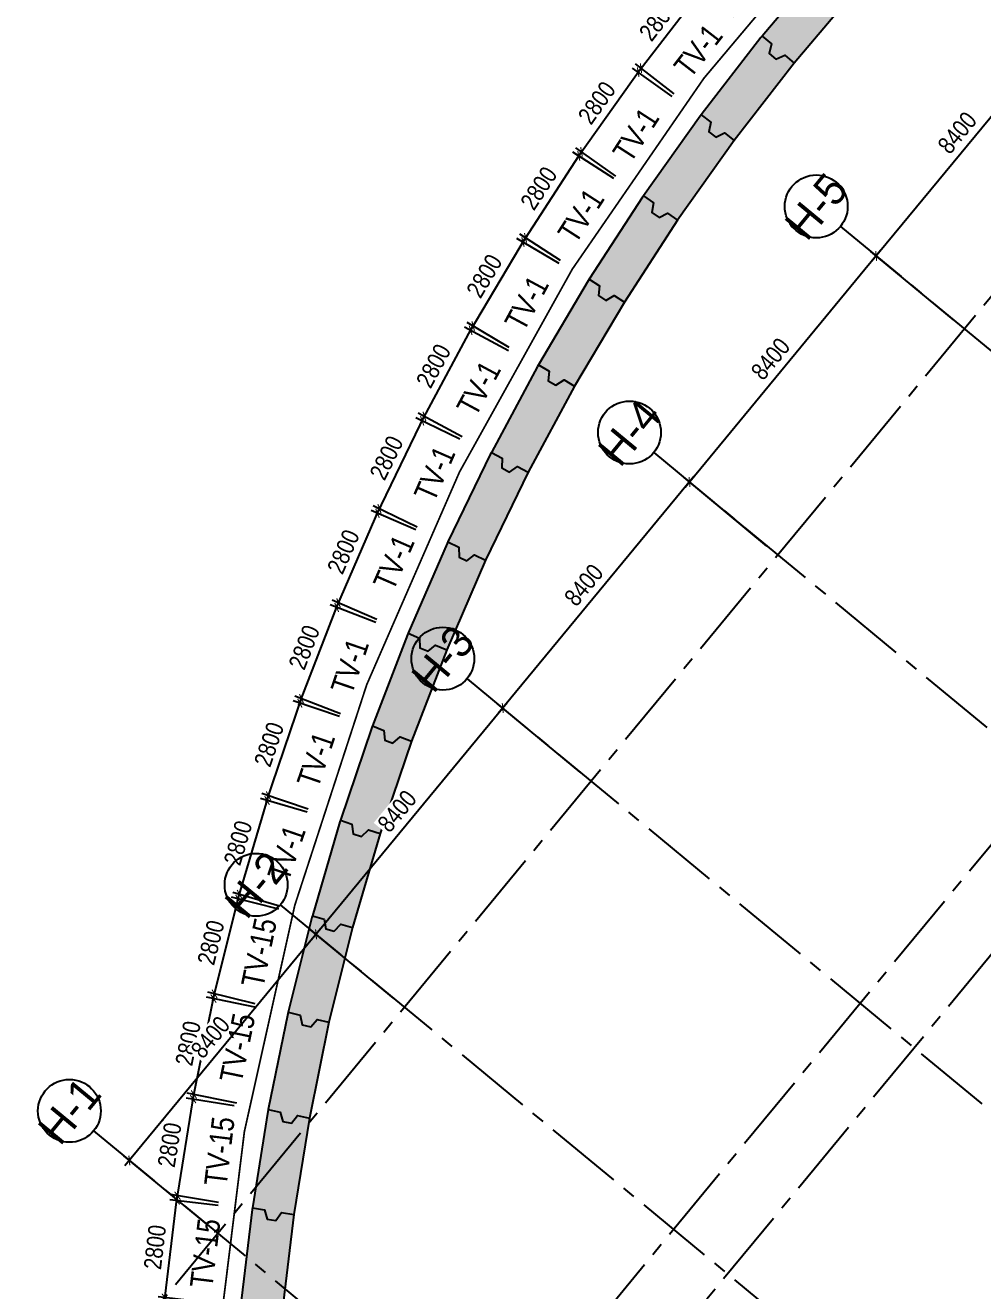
# Model space of a CAD drawing. Header units: millimetres. Extents: x -1534340 to 1713810, y -1348191 to 1114081.
# Drawn here: x 824878 to 852305, y -103272 to -67028 of the extents above; entities that cross this region are included whole.
import ezdxf
from ezdxf.enums import TextEntityAlignment as Align

# ---------------------------------------------------------------- set-up
doc = ezdxf.new("R2010")
doc.units = ezdxf.units.MM
doc.header["$LTSCALE"] = 100
doc.header["$PDMODE"] = 32
doc.header["$PDSIZE"] = 2.5
for name, pattern in [('CENTER2', [1.125, 0.75, -0.125, 0.125, -0.125]), ('DASHDOT', [1, 0.5, -0.25, 0, -0.25]), ('DASHED', [4.5, 3, -1.5])]:
    doc.linetypes.add(name, pattern=pattern)
for name, color, linetype in [('A-GRID-SYM', 50, 'Continuous'), ('ccu11-Dim', 8, 'Continuous'), ('ccu11-Khuat', 9, 'DASHED'), ('ccu12-Hatch', 250, 'Continuous'), ('ccu12-Manh', 8, 'Continuous'), ('ccu12-Truc', 13, 'CENTER2'), ('KC-Betong', 6, 'Continuous'), ('Xref_ST_MBDV Cot vach 30.7.2022$0$Xref_ST_MBDV Cot vach 30.7.2022|Xref_ST_MBDV Cot vach 30.7.2022|Xref_ST_MBDV Cot vach 30.7.2022|Xref_ST_MBDV Cot vach 30.7.2022|A-CORE-OTLN', 2, 'Continuous'), ('Xref_ST_MBDV Cot vach 30.7.2022$0$Xref_ST_MBDV Cot vach 30.7.2022|Xref_ST_MBDV Cot vach 30.7.2022|Xref_ST_MBDV Cot vach 30.7.2022|Xref_ST_MBDV Cot vach 30.7.2022|ccu12-Thay', 7, 'Continuous')]:
    doc.layers.add(name, color=color, linetype=linetype)
doc.layers.add('ccu12-Tencaukien', color=9, linetype='Continuous', lineweight=15)
doc.styles.add('Arial', font='arial.ttf', dxfattribs={"width": 0.7})
doc.styles.add('Arial Narrow', font='ARIALN.TTF')
doc.styles.add('HBA-Text', font='GOTHIC.TTF')
doc.dimstyles.new('ccu12-200', dxfattribs={"dimscale": 200, "dimtxt": 2.5, "dimasz": 1, "dimexe": 1, "dimexo": 2, "dimgap": 1, "dimtad": 1, "dimdec": 0, "dimrnd": 5, "dimdsep": 46, "dimtxsty": 'Arial Narrow', "dimblk": 'ARCHTICK', "dimcen": -1, "dimdle": 1, "dimclrd": 256, "dimclre": 256, "dimclrt": 3, "dimadec": 0, "dimazin": 2, "dimtfac": 0.1, "dimtdec": 0, "dimtmove": 0, "dimatfit": 1, "dimldrblk": 'ARCHTICK', "dimfxl": 1, "dimtvp": 0.833333, "dimtolj": 1, "dimtzin": 12, "dimarcsym": 0})

# ---------------------------------------------------------------- blocks, each defined once
blk = doc.blocks.new('_ARCHTICK')
at = {"color": 0, "linetype": 'ByBlock', "const_width": 0.15}
blk.add_lwpolyline([(-0.5, -0.5), (0.5, 0.5)], dxfattribs=at)
blk = doc.blocks.new('*D3277')
at = {"layer": 'ccu11-Dim', "lineweight": -2, "ltscale": 0.5, "transparency": 16777216}
for p, q in [((842394, -68413), (844354, -65883)), ((845183, -66779), (844073, -65919)), ((843468, -68993), (842358, -68132))]:
    blk.add_line(p, q, dxfattribs=at)
at = {"layer": 'Defpoints', "color": 0, "ltscale": 0.5, "transparency": 16777216}
for p in [(844231, -66042), (845499, -67024), (843785, -69238)]:
    blk.add_point(p, dxfattribs=at)
at = {"layer": 'ccu11-Dim', "lineweight": -2, "ltscale": 0.5, "transparency": 16777216, "xscale": 200, "yscale": 200, "zscale": 200}
for p, rotation in [((844231, -66042), 52.23231984300036), ((842516, -68255), 232.2323198430004)]:
    blk.add_blockref('_ARCHTICK', p, dxfattribs=dict(at, rotation=rotation))
at = {"layer": 'ccu11-Dim', "color": 3, "ltscale": 0.5, "transparency": 16777216, "insert": (843014, -66869), "char_height": 500, "attachment_point": 5, "rotation": 52.2323, "style": 'Arial Narrow', "bg_fill": 3, "box_fill_scale": 1.1, "bg_fill_color": 256, "bg_fill_true_color": 13158600, "bg_fill_transparency": 0}
blk.add_mtext('\\A1;2800', dxfattribs=at)
blk = doc.blocks.new('*D3278')
at = {"layer": 'ccu11-Dim', "lineweight": -2, "ltscale": 0.5, "transparency": 16777216}
for p, q in [((840697, -70815), (842550, -68206)), ((843413, -69064), (842272, -68253)), ((841791, -71346), (840650, -70536))]:
    blk.add_line(p, q, dxfattribs=at)
at = {"layer": 'Defpoints', "color": 0, "ltscale": 0.5, "transparency": 16777216}
for p in [(842435, -68369), (843739, -69295), (842117, -71578)]:
    blk.add_point(p, dxfattribs=at)
at = {"layer": 'ccu11-Dim', "lineweight": -2, "ltscale": 0.5, "transparency": 16777216, "xscale": 200, "yscale": 200, "zscale": 200}
for p, rotation in [((842435, -68369), 54.61172365002067), ((840813, -70652), 234.6117236500207)]:
    blk.add_blockref('_ARCHTICK', p, dxfattribs=dict(at, rotation=rotation))
at = {"layer": 'ccu11-Dim', "color": 3, "ltscale": 0.5, "transparency": 16777216, "insert": (841253, -69247), "char_height": 500, "attachment_point": 5, "rotation": 54.6117, "style": 'Arial Narrow', "bg_fill": 3, "box_fill_scale": 1.1, "bg_fill_color": 256, "bg_fill_true_color": 13158600, "bg_fill_transparency": 0}
blk.add_mtext('\\A1;2800', dxfattribs=at)
blk = doc.blocks.new('*D3279')
at = {"layer": 'ccu11-Dim', "lineweight": -2, "ltscale": 0.5, "transparency": 16777216}
for p, q in [((839100, -73283), (840843, -70600)), ((841739, -71420), (840566, -70659)), ((840214, -73768), (839041, -73007))]:
    blk.add_line(p, q, dxfattribs=at)
at = {"layer": 'Defpoints', "color": 0, "ltscale": 0.5, "transparency": 16777216}
for p in [(840734, -70768), (842074, -71638), (840549, -73986)]:
    blk.add_point(p, dxfattribs=at)
at = {"layer": 'ccu11-Dim', "lineweight": -2, "ltscale": 0.5, "transparency": 16777216, "xscale": 200, "yscale": 200, "zscale": 200}
for p, rotation in [((840734, -70768), 56.99134296602519), ((839209, -73116), 236.9913429660252)]:
    blk.add_blockref('_ARCHTICK', p, dxfattribs=dict(at, rotation=rotation))
at = {"layer": 'ccu11-Dim', "color": 3, "ltscale": 0.5, "transparency": 16777216, "insert": (839590, -71694), "char_height": 500, "attachment_point": 5, "rotation": 56.9913, "style": 'Arial Narrow', "bg_fill": 3, "box_fill_scale": 1.1, "bg_fill_color": 256, "bg_fill_true_color": 13158600, "bg_fill_transparency": 0}
blk.add_mtext('\\A1;2800', dxfattribs=at)
blk = doc.blocks.new('*D3280')
at = {"layer": 'ccu11-Dim', "lineweight": -2, "ltscale": 0.5, "transparency": 16777216}
for p, q in [((837607, -75816), (839237, -73063)), ((840169, -73847), (838963, -73133)), ((838743, -76257), (837537, -75542))]:
    blk.add_line(p, q, dxfattribs=at)
at = {"layer": 'Defpoints', "color": 0, "ltscale": 0.5, "transparency": 16777216}
for p in [(839135, -73235), (840514, -74051), (839087, -76460)]:
    blk.add_point(p, dxfattribs=at)
at = {"layer": 'ccu11-Dim', "lineweight": -2, "ltscale": 0.5, "transparency": 16777216, "xscale": 200, "yscale": 200, "zscale": 200}
for p, rotation in [((839135, -73235), 59.37088192315719), ((837709, -75644), 239.3708819231572)]:
    blk.add_blockref('_ARCHTICK', p, dxfattribs=dict(at, rotation=rotation))
at = {"layer": 'ccu11-Dim', "color": 3, "ltscale": 0.5, "transparency": 16777216, "insert": (838030, -74208), "char_height": 500, "attachment_point": 5, "rotation": 59.3709, "style": 'Arial Narrow', "bg_fill": 3, "box_fill_scale": 1.1, "bg_fill_color": 256, "bg_fill_true_color": 13158600, "bg_fill_transparency": 0}
blk.add_mtext('\\A1;2800', dxfattribs=at)
blk = doc.blocks.new('*D3281')
at = {"layer": 'ccu11-Dim', "lineweight": -2, "ltscale": 0.5, "transparency": 16777216}
for p, q in [((836217, -78407), (837732, -75589)), ((838720, -76347), (837461, -75670)), ((837395, -78813), (836136, -78137))]:
    blk.add_line(p, q, dxfattribs=at)
at = {"layer": 'Defpoints', "color": 0, "ltscale": 0.5, "transparency": 16777216}
for p in [(837637, -75765), (839073, -76536), (837748, -79003)]:
    blk.add_point(p, dxfattribs=at)
at = {"layer": 'ccu11-Dim', "lineweight": -2, "ltscale": 0.5, "transparency": 16777216, "xscale": 200, "yscale": 200, "zscale": 200}
for p, rotation in [((837637, -75765), 61.75042533523894), ((836312, -78231), 241.7504253352389)]:
    blk.add_blockref('_ARCHTICK', p, dxfattribs=dict(at, rotation=rotation))
at = {"layer": 'ccu11-Dim', "color": 3, "ltscale": 0.5, "transparency": 16777216, "insert": (836573, -76783), "char_height": 500, "attachment_point": 5, "rotation": 61.7504, "style": 'Arial Narrow', "bg_fill": 3, "box_fill_scale": 1.1, "bg_fill_color": 256, "bg_fill_true_color": 13158600, "bg_fill_transparency": 0}
blk.add_mtext('\\A1;2800', dxfattribs=at)
blk = doc.blocks.new('*D3282')
at = {"layer": 'ccu11-Dim', "lineweight": -2, "ltscale": 0.5, "transparency": 16777216}
for p, q in [((834939, -81056), (836335, -78176)), ((837327, -78880), (836068, -78269)), ((836106, -81399), (834846, -80788))]:
    blk.add_line(p, q, dxfattribs=at)
at = {"layer": 'Defpoints', "color": 0, "ltscale": 0.5, "transparency": 16777216}
for p in [(836248, -78356), (837687, -79054), (836466, -81574)]:
    blk.add_point(p, dxfattribs=at)
at = {"layer": 'ccu11-Dim', "lineweight": -2, "ltscale": 0.5, "transparency": 16777216, "xscale": 200, "yscale": 200, "zscale": 200}
for p, rotation in [((836248, -78356), 64.12997249221901), ((835026, -80876), 244.129972492219)]:
    blk.add_blockref('_ARCHTICK', p, dxfattribs=dict(at, rotation=rotation))
at = {"layer": 'ccu11-Dim', "color": 3, "ltscale": 0.5, "transparency": 16777216, "insert": (835227, -79417), "char_height": 500, "attachment_point": 5, "rotation": 64.13, "style": 'Arial Narrow', "bg_fill": 3, "box_fill_scale": 1.1, "bg_fill_color": 256, "bg_fill_true_color": 13158600, "bg_fill_transparency": 0}
blk.add_mtext('\\A1;2800', dxfattribs=at)
blk = doc.blocks.new('*D3283')
at = {"layer": 'ccu11-Dim', "lineweight": -2, "ltscale": 0.5, "transparency": 16777216}
for p, q in [((833772, -83754), (835047, -80820)), ((836069, -81482), (834784, -80923)), ((834953, -84050), (833668, -83491))]:
    blk.add_line(p, q, dxfattribs=at)
at = {"layer": 'Defpoints', "color": 0, "ltscale": 0.5, "transparency": 16777216}
for p in [(834967, -81003), (836436, -81641), (835319, -84209)]:
    blk.add_point(p, dxfattribs=at)
at = {"layer": 'ccu11-Dim', "lineweight": -2, "ltscale": 0.5, "transparency": 16777216, "xscale": 200, "yscale": 200, "zscale": 200}
for p, rotation in [((834967, -81003), 66.50952205099958), ((833851, -83571), 246.5095220509996)]:
    blk.add_blockref('_ARCHTICK', p, dxfattribs=dict(at, rotation=rotation))
at = {"layer": 'ccu11-Dim', "color": 3, "ltscale": 0.5, "transparency": 16777216, "insert": (833992, -82106), "char_height": 500, "attachment_point": 5, "rotation": 66.5095, "style": 'Arial Narrow', "bg_fill": 3, "box_fill_scale": 1.1, "bg_fill_color": 256, "bg_fill_true_color": 13158600, "bg_fill_transparency": 0}
blk.add_mtext('\\A1;2800', dxfattribs=at)
blk = doc.blocks.new('*D3284')
at = {"layer": 'ccu11-Dim', "lineweight": -2, "ltscale": 0.5, "transparency": 16777216}
for p, q in [((832718, -86500), (833871, -83514)), ((834918, -84133), (833612, -83629)), ((833909, -86745), (832604, -86241))]:
    blk.add_line(p, q, dxfattribs=at)
at = {"layer": 'Defpoints', "color": 0, "ltscale": 0.5, "transparency": 16777216}
for p in [(833799, -83701), (835291, -84277), (834282, -86889)]:
    blk.add_point(p, dxfattribs=at)
at = {"layer": 'ccu11-Dim', "lineweight": -2, "ltscale": 0.5, "transparency": 16777216, "xscale": 200, "yscale": 200, "zscale": 200}
for p, rotation in [((833799, -83701), 68.88907281896438), ((832790, -86313), 248.8890728189644)]:
    blk.add_blockref('_ARCHTICK', p, dxfattribs=dict(at, rotation=rotation))
at = {"layer": 'ccu11-Dim', "color": 3, "ltscale": 0.5, "transparency": 16777216, "insert": (832870, -84843), "char_height": 500, "attachment_point": 5, "rotation": 68.8891, "style": 'Arial Narrow', "bg_fill": 3, "box_fill_scale": 1.1, "bg_fill_color": 256, "bg_fill_true_color": 13158600, "bg_fill_transparency": 0}
blk.add_mtext('\\A1;2800', dxfattribs=at)
blk = doc.blocks.new('*D3285')
at = {"layer": 'ccu11-Dim', "lineweight": -2, "ltscale": 0.5, "transparency": 16777216}
for p, q in [((831780, -89286), (832808, -86256)), ((833879, -86830), (832554, -86381)), ((832980, -89482), (831655, -89033))]:
    blk.add_line(p, q, dxfattribs=at)
at = {"layer": 'Defpoints', "color": 0, "ltscale": 0.5, "transparency": 16777216}
for p in [(832743, -86445), (834258, -86959), (833359, -89611)]:
    blk.add_point(p, dxfattribs=at)
at = {"layer": 'ccu11-Dim', "lineweight": -2, "ltscale": 0.5, "transparency": 16777216, "xscale": 200, "yscale": 200, "zscale": 200}
for p, rotation in [((832743, -86445), 71.26862358243689), ((831844, -89097), 251.2686235824369)]:
    blk.add_blockref('_ARCHTICK', p, dxfattribs=dict(at, rotation=rotation))
at = {"layer": 'ccu11-Dim', "color": 3, "ltscale": 0.5, "transparency": 16777216, "insert": (831863, -87625), "char_height": 500, "attachment_point": 5, "rotation": 71.2686, "style": 'Arial Narrow', "bg_fill": 3, "box_fill_scale": 1.1, "bg_fill_color": 256, "bg_fill_true_color": 13158600, "bg_fill_transparency": 0}
blk.add_mtext('\\A1;2800', dxfattribs=at)
blk = doc.blocks.new('*D3286')
at = {"layer": 'ccu11-Dim', "lineweight": -2, "ltscale": 0.5, "transparency": 16777216}
for p, q in [((830960, -92110), (831861, -89040)), ((832954, -89569), (831613, -89175)), ((832165, -92255), (830824, -91862))]:
    blk.add_line(p, q, dxfattribs=at)
at = {"layer": 'Defpoints', "color": 0, "ltscale": 0.5, "transparency": 16777216}
for p in [(831805, -89232), (833337, -89681), (832549, -92368)]:
    blk.add_point(p, dxfattribs=at)
at = {"layer": 'ccu11-Dim', "lineweight": -2, "ltscale": 0.5, "transparency": 16777216, "xscale": 200, "yscale": 200, "zscale": 200}
for p, rotation in [((831805, -89232), 73.64817315724581), ((831016, -91918), 253.6481731572458)]:
    blk.add_blockref('_ARCHTICK', p, dxfattribs=dict(at, rotation=rotation))
at = {"layer": 'ccu11-Dim', "color": 3, "ltscale": 0.5, "transparency": 16777216, "insert": (830974, -90447), "char_height": 500, "attachment_point": 5, "rotation": 73.6482, "style": 'Arial Narrow', "bg_fill": 3, "box_fill_scale": 1.1, "bg_fill_color": 256, "bg_fill_true_color": 13158600, "bg_fill_transparency": 0}
blk.add_mtext('\\A1;2800', dxfattribs=at)
blk = doc.blocks.new('*D3287')
at = {"layer": 'ccu11-Dim', "lineweight": -2, "ltscale": 0.5, "transparency": 16777216}
for p, q in [((830252, -94964), (831025, -91859)), ((832140, -92342), (830782, -92004)), ((831464, -95059), (830106, -94722))]:
    blk.add_line(p, q, dxfattribs=at)
at = {"layer": 'Defpoints', "color": 0, "ltscale": 0.5, "transparency": 16777216}
for p in [(830977, -92053), (832528, -92439), (831852, -95156)]:
    blk.add_point(p, dxfattribs=at)
at = {"layer": 'ccu11-Dim', "lineweight": -2, "ltscale": 0.5, "transparency": 16777216, "xscale": 200, "yscale": 200, "zscale": 200}
for p, rotation in [((830977, -92053), 76.02772032718525), ((830300, -94770), 256.0277203271852)]:
    blk.add_blockref('_ARCHTICK', p, dxfattribs=dict(at, rotation=rotation))
at = {"layer": 'ccu11-Dim', "color": 3, "ltscale": 0.5, "transparency": 16777216, "insert": (830197, -93301), "char_height": 500, "attachment_point": 5, "rotation": 76.0277, "style": 'Arial Narrow', "bg_fill": 3, "box_fill_scale": 1.1, "bg_fill_color": 256, "bg_fill_true_color": 13158600, "bg_fill_transparency": 0}
blk.add_mtext('\\A1;2800', dxfattribs=at)
blk = doc.blocks.new('*D3288')
at = {"layer": 'ccu11-Dim', "lineweight": -2, "ltscale": 0.5, "transparency": 16777216}
for p, q in [((829667, -97846), (830310, -94711)), ((831505, -95160), (830074, -94867)), ((830942, -97903), (829512, -97610))]:
    blk.add_line(p, q, dxfattribs=at)
at = {"layer": 'Defpoints', "color": 0, "ltscale": 0.5, "transparency": 16777216}
for p in [(830270, -94907), (831897, -95240), (831334, -97983)]:
    blk.add_point(p, dxfattribs=at)
at = {"layer": 'ccu11-Dim', "lineweight": -2, "ltscale": 0.5, "transparency": 16777216, "xscale": 200, "yscale": 200, "zscale": 200}
for p, rotation in [((830270, -94907), 78.40726389730283), ((829708, -97650), 258.4072638973028)]:
    blk.add_blockref('_ARCHTICK', p, dxfattribs=dict(at, rotation=rotation))
at = {"layer": 'ccu11-Dim', "color": 3, "ltscale": 0.5, "transparency": 16777216, "insert": (829543, -96187), "char_height": 500, "attachment_point": 5, "rotation": 78.4073, "style": 'Arial Narrow', "bg_fill": 3, "box_fill_scale": 1.1, "bg_fill_color": 256, "bg_fill_true_color": 13158600, "bg_fill_transparency": 0}
blk.add_mtext('\\A1;2800', dxfattribs=at)
blk = doc.blocks.new('*D3289')
at = {"layer": 'ccu11-Dim', "lineweight": -2, "ltscale": 0.5, "transparency": 16777216}
for p, q in [((829207, -100750), (829719, -97591)), ((830865, -97979), (829490, -97756)), ((830417, -100743), (829042, -100520))]:
    blk.add_line(p, q, dxfattribs=at)
at = {"layer": 'Defpoints', "color": 0, "ltscale": 0.5, "transparency": 16777216}
for p in [(829687, -97788), (831260, -98044), (830812, -100807)]:
    blk.add_point(p, dxfattribs=at)
at = {"layer": 'ccu11-Dim', "lineweight": -2, "ltscale": 0.5, "transparency": 16777216, "xscale": 200, "yscale": 200, "zscale": 200}
for p, rotation in [((829687, -97788), 80.78680266989475), ((829239, -100552), 260.7868026698948)]:
    blk.add_blockref('_ARCHTICK', p, dxfattribs=dict(at, rotation=rotation))
at = {"layer": 'ccu11-Dim', "color": 3, "ltscale": 0.5, "transparency": 16777216, "insert": (829014, -99097), "char_height": 500, "attachment_point": 5, "rotation": 80.7868, "style": 'Arial Narrow', "bg_fill": 3, "box_fill_scale": 1.1, "bg_fill_color": 256, "bg_fill_true_color": 13158600, "bg_fill_transparency": 0}
blk.add_mtext('\\A1;2800', dxfattribs=at)
blk = doc.blocks.new('*D3291')
at = {"layer": 'ccu11-Dim', "lineweight": -2, "ltscale": 0.5, "transparency": 16777216}
for p, q in [((828856, -103669), (829237, -100492)), ((830405, -100833), (829015, -100666)), ((830072, -103613), (828681, -103447))]:
    blk.add_line(p, q, dxfattribs=at)
at = {"layer": 'Defpoints', "color": 0, "ltscale": 0.5, "transparency": 16777216}
for p in [(829213, -100690), (830802, -100881), (830469, -103661)]:
    blk.add_point(p, dxfattribs=at)
at = {"layer": 'ccu11-Dim', "lineweight": -2, "ltscale": 0.5, "transparency": 16777216, "xscale": 200, "yscale": 200, "zscale": 200}
for p, rotation in [((829213, -100690), 83.16642200233206), ((828880, -103470), 263.1664220023321)]:
    blk.add_blockref('_ARCHTICK', p, dxfattribs=dict(at, rotation=rotation))
at = {"layer": 'ccu11-Dim', "color": 3, "ltscale": 0.5, "transparency": 16777216, "insert": (828595, -102026), "char_height": 500, "attachment_point": 5, "rotation": 83.1664, "style": 'Arial Narrow', "bg_fill": 3, "box_fill_scale": 1.1, "bg_fill_color": 256, "bg_fill_true_color": 13158600, "bg_fill_transparency": 0}
blk.add_mtext('\\A1;2800', dxfattribs=at)
blk = doc.blocks.new('GRID-SYM-flat-211')
at = {"layer": 'A-GRID-SYM', "ltscale": 0.5}
blk.add_circle((0, 0), 900, dxfattribs=at)
at = {"layer": 'A-GRID-SYM', "style": 'HBA-Text'}
blk.add_attdef('GRID', text='', height=900, rotation=50.4488, dxfattribs=at).set_placement((0, 0), align=Align.MIDDLE_CENTER)
blk = doc.blocks.new('GRID-SYM-flat-212')
at = {"layer": 'A-GRID-SYM', "ltscale": 0.5}
blk.add_circle((0, 0), 900, dxfattribs=at)
at = {"layer": 'A-GRID-SYM', "style": 'HBA-Text'}
blk.add_attdef('GRID', text='', height=900, rotation=50.4488, dxfattribs=at).set_placement((0, 0), align=Align.MIDDLE_CENTER)
blk = doc.blocks.new('GRID-SYM-flat-213')
at = {"layer": 'A-GRID-SYM', "ltscale": 0.5}
blk.add_circle((0, 0), 900, dxfattribs=at)
at = {"layer": 'A-GRID-SYM', "style": 'HBA-Text'}
blk.add_attdef('GRID', text='', height=900, rotation=50.4488, dxfattribs=at).set_placement((0, 0), align=Align.MIDDLE_CENTER)
blk = doc.blocks.new('GRID-SYM-flat-214')
at = {"layer": 'A-GRID-SYM', "ltscale": 0.5}
blk.add_circle((0, 0), 900, dxfattribs=at)
at = {"layer": 'A-GRID-SYM', "style": 'HBA-Text'}
blk.add_attdef('GRID', text='', height=900, rotation=50.4488, dxfattribs=at).set_placement((0, 0), align=Align.MIDDLE_CENTER)
blk = doc.blocks.new('GRID-SYM-flat-215')
at = {"layer": 'A-GRID-SYM', "ltscale": 0.5}
blk.add_circle((0, 0), 900, dxfattribs=at)
at = {"layer": 'A-GRID-SYM', "style": 'HBA-Text'}
blk.add_attdef('GRID', text='', height=900, rotation=50.4488, dxfattribs=at).set_placement((0, 0), align=Align.MIDDLE_CENTER)
blk = doc.blocks.new('*D3026')
at = {"layer": 'ccu11-Dim', "lineweight": -2, "ltscale": 0.5, "transparency": 16777216}
for p, q in [((7381, 48635), (1777, 41850)), ((9473, 46648), (7099, 48608)), ((4120, 40174), (1750, 42131))]:
    blk.add_line(p, q, dxfattribs=at)
at = {"layer": 'Defpoints', "color": 0, "ltscale": 0.5, "transparency": 16777216}
for p in [(9781, 46393, 0), (1905, 42004), (4429, 39919, 0)]:
    blk.add_point(p, dxfattribs=at)
at = {"layer": 'ccu11-Dim', "lineweight": -2, "ltscale": 0.5, "transparency": 16777216, "xscale": 200, "yscale": 200, "zscale": 200}
for p, rotation in [((7253, 48481), 50.44882678937908), ((1905, 42004), 230.4488267893791)]:
    blk.add_blockref('_ARCHTICK', p, dxfattribs=dict(at, rotation=rotation))
at = {"layer": 'ccu11-Dim', "color": 3, "ltscale": 0.5, "transparency": 16777216, "insert": (4228, 45532), "char_height": 500, "attachment_point": 5, "rotation": 50.4488, "style": 'Arial Narrow', "bg_fill": 3, "box_fill_scale": 1.1, "bg_fill_color": 256, "bg_fill_true_color": 13158600, "bg_fill_transparency": 0}
blk.add_mtext('\\A1;8400', dxfattribs=at)
blk = doc.blocks.new('*D3027')
at = {"layer": 'ccu11-Dim', "lineweight": -2, "ltscale": 0.5, "transparency": 16777216}
for p, q in [((2032, 42158), (-3572, 35373)), ((4124, 40171), (1750, 42131)), ((-1229, 33697), (-3598, 35654))]:
    blk.add_line(p, q, dxfattribs=at)
at = {"layer": 'Defpoints', "color": 0, "ltscale": 0.5, "transparency": 16777216}
for p in [(4432, 39916, 0), (-3444, 35527), (-920, 33442, 0)]:
    blk.add_point(p, dxfattribs=at)
at = {"layer": 'ccu11-Dim', "lineweight": -2, "ltscale": 0.5, "transparency": 16777216, "xscale": 200, "yscale": 200, "zscale": 200}
for p, rotation in [((1905, 42004), 50.44882678937908), ((-3444, 35527), 230.4488267893791)]:
    blk.add_blockref('_ARCHTICK', p, dxfattribs=dict(at, rotation=rotation))
at = {"layer": 'ccu11-Dim', "color": 3, "ltscale": 0.5, "transparency": 16777216, "insert": (-1121, 39055), "char_height": 500, "attachment_point": 5, "rotation": 50.4488, "style": 'Arial Narrow', "bg_fill": 3, "box_fill_scale": 1.1, "bg_fill_color": 256, "bg_fill_true_color": 13158600, "bg_fill_transparency": 0}
blk.add_mtext('\\A1;8400', dxfattribs=at)
blk = doc.blocks.new('*D3028')
at = {"layer": 'ccu11-Dim', "lineweight": -2, "ltscale": 0.5, "transparency": 16777216}
for p, q in [((-3317, 35681), (-8920, 28896)), ((-1225, 33694), (-3598, 35654)), ((-6577, 27220), (-8947, 29177))]:
    blk.add_line(p, q, dxfattribs=at)
at = {"layer": 'Defpoints', "color": 0, "ltscale": 0.5, "transparency": 16777216}
for p in [(-917, 33439, 0), (-8793, 29050), (-6269, 26965, 0)]:
    blk.add_point(p, dxfattribs=at)
at = {"layer": 'ccu11-Dim', "lineweight": -2, "ltscale": 0.5, "transparency": 16777216, "xscale": 200, "yscale": 200, "zscale": 200}
for p, rotation in [((-3444, 35527), 50.44882678937908), ((-8793, 29050), 230.4488267893791)]:
    blk.add_blockref('_ARCHTICK', p, dxfattribs=dict(at, rotation=rotation))
at = {"layer": 'ccu11-Dim', "color": 3, "ltscale": 0.5, "transparency": 16777216, "insert": (-6470, 32578), "char_height": 500, "attachment_point": 5, "rotation": 50.4488, "style": 'Arial Narrow', "bg_fill": 3, "box_fill_scale": 1.1, "bg_fill_color": 256, "bg_fill_true_color": 13158600, "bg_fill_transparency": 0}
blk.add_mtext('\\A1;8400', dxfattribs=at)
blk = doc.blocks.new('*D3029')
at = {"layer": 'ccu11-Dim', "lineweight": -2, "ltscale": 0.5, "transparency": 16777216}
for p, q in [((-8666, 29204), (-14269, 22419)), ((-6574, 27217), (-8947, 29177)), ((-11926, 20743), (-14296, 22700))]:
    blk.add_line(p, q, dxfattribs=at)
at = {"layer": 'Defpoints', "color": 0, "ltscale": 0.5, "transparency": 16777216}
for p in [(-6266, 26963, 0), (-14142, 22573), (-11618, 20489, 0)]:
    blk.add_point(p, dxfattribs=at)
at = {"layer": 'ccu11-Dim', "lineweight": -2, "ltscale": 0.5, "transparency": 16777216, "xscale": 200, "yscale": 200, "zscale": 200}
for p, rotation in [((-8793, 29050), 50.44882678937908), ((-14142, 22573), 230.4488267893791)]:
    blk.add_blockref('_ARCHTICK', p, dxfattribs=dict(at, rotation=rotation))
at = {"layer": 'ccu11-Dim', "color": 3, "ltscale": 0.5, "transparency": 16777216, "insert": (-11819, 26101), "char_height": 500, "attachment_point": 5, "rotation": 50.4488, "style": 'Arial Narrow', "bg_fill": 3, "box_fill_scale": 1.1, "bg_fill_color": 256, "bg_fill_true_color": 13158600, "bg_fill_transparency": 0}
blk.add_mtext('\\A1;8400', dxfattribs=at)
blk = doc.blocks.new('*D3030')
at = {"layer": 'ccu11-Dim', "lineweight": -2, "ltscale": 0.5, "transparency": 16777216}
for p, q in [((-14015, 22727), (-19618, 15942)), ((-11923, 20740), (-14296, 22700)), ((-17275, 14266), (-19645, 16224))]:
    blk.add_line(p, q, dxfattribs=at)
at = {"layer": 'Defpoints', "color": 0, "ltscale": 0.5, "transparency": 16777216}
for p in [(-11614, 20486, 0), (-19491, 16096), (-16967, 14012, 0)]:
    blk.add_point(p, dxfattribs=at)
at = {"layer": 'ccu11-Dim', "lineweight": -2, "ltscale": 0.5, "transparency": 16777216, "xscale": 200, "yscale": 200, "zscale": 200}
for p, rotation in [((-14142, 22573), 50.44882678937908), ((-19491, 16096), 230.4488267893791)]:
    blk.add_blockref('_ARCHTICK', p, dxfattribs=dict(at, rotation=rotation))
at = {"layer": 'ccu11-Dim', "color": 3, "ltscale": 0.5, "transparency": 16777216, "insert": (-17167, 19625), "char_height": 500, "attachment_point": 5, "rotation": 50.4488, "style": 'Arial Narrow', "bg_fill": 3, "box_fill_scale": 1.1, "bg_fill_color": 256, "bg_fill_true_color": 13158600, "bg_fill_transparency": 0}
blk.add_mtext('\\A1;8400', dxfattribs=at)
blk = doc.blocks.new('LUOI TRUC-NT2')
at = {"layer": 'ccu12-Truc', "ltscale": 30}
for p, q in [((881.5, 42848.6), (24023.1, 23737.4)), ((-4467.4, 36371.8), (18674.3, 17260.5)), ((-9816.2, 29894.9), (13325.4, 10783.6)), ((-15165.1, 23418), (7976.6, 4306.8)), ((-20513.9, 16941.2), (2627.8, -2170.1))]:
    blk.add_line(p, q, dxfattribs=at)
at = {"layer": 'KC-Betong', "ltscale": 0.5}
for name, p, values in [('GRID-SYM-flat-215', (187.5, 43421.7), {'GRID': 'H-5'}), ('GRID-SYM-flat-214', (-5161.3, 36944.9), {'GRID': 'H-4'}), ('GRID-SYM-flat-213', (-10510.2, 30468), {'GRID': 'H-3'}), ('GRID-SYM-flat-212', (-15859, 23991.1), {'GRID': 'H-2'}), ('GRID-SYM-flat-211', (-21207.9, 17514.2), {'GRID': 'H-1'})]:
    blk.add_blockref(name, p, dxfattribs=at).add_auto_attribs(values)
at = {"layer": 'ccu11-Dim', "ltscale": 0.5}
dim = blk.add_linear_dim(base=(1904.6, 42003.7), p1=(9781, 46393.2, 0), p2=(4428.7, 39919.2, 0), angle=50.44883, dimstyle='ccu12-200', override={"dimfxl": 150, "dimtfill": 1}, dxfattribs=at)
dim.commit()
dim.dimension.update_dxf_attribs({"geometry": '*D3026', "text_midpoint": (4227.9, 45532.1)})
dim = blk.add_linear_dim(base=(-3444.3, 35526.9), p1=(4432.1, 39916.4, 0), p2=(-920.2, 33442.3, 0), angle=50.44883, dimstyle='ccu12-200', override={"dimfxl": 150, "dimtfill": 1}, dxfattribs=at)
dim.commit()
dim.dimension.update_dxf_attribs({"geometry": '*D3027', "text_midpoint": (-1120.9, 39055.2)})
dim = blk.add_linear_dim(base=(-8793.1, 29050), p1=(-916.7, 33439.5, 0), p2=(-6269, 26965.5, 0), angle=50.44883, dimstyle='ccu12-200', override={"dimfxl": 150, "dimtfill": 1}, dxfattribs=at)
dim.commit()
dim.dimension.update_dxf_attribs({"geometry": '*D3028', "text_midpoint": (-6469.8, 32578.3)})
dim = blk.add_linear_dim(base=(-14142, 22573.1), p1=(-6265.5, 26962.6, 0), p2=(-11617.8, 20488.6, 0), angle=50.44883, dimstyle='ccu12-200', override={"dimfxl": 150, "dimtfill": 1}, dxfattribs=at)
dim.commit()
dim.dimension.update_dxf_attribs({"geometry": '*D3029', "text_midpoint": (-11818.6, 26101.5)})
dim = blk.add_linear_dim(base=(-19490.8, 16096.3), p1=(-11614.4, 20485.7, 0), p2=(-16966.7, 14011.7, 0), angle=50.44883, dimstyle='ccu12-200', override={"dimfxl": 150, "dimtfill": 1}, dxfattribs=at)
dim.commit()
dim.dimension.update_dxf_attribs({"geometry": '*D3030', "text_midpoint": (-17167.4, 19624.6)})
at = {"layer": 'ccu12-Truc', "ltscale": 30}
for p, q in [((-22470.9, 7339.7), (29702, 70515.4)), ((-14760.3, 972.1), (24380.4, 48367.3)), ((-13218.2, -301.5), (25922.6, 47093.7))]:
    blk.add_line(p, q, dxfattribs=at)
blk = doc.blocks.new('123')
at = {"layer": 'Xref_ST_MBDV Cot vach 30.7.2022$0$Xref_ST_MBDV Cot vach 30.7.2022|Xref_ST_MBDV Cot vach 30.7.2022|Xref_ST_MBDV Cot vach 30.7.2022|Xref_ST_MBDV Cot vach 30.7.2022|ccu12-Thay', "ltscale": 10}
for points in [[(845984.1, -67336.6), (846251.5, -67562.2), (846185.8, -67834.1), (846377, -67995.4), (846634, -67884.8), (846901.4, -68110.3)], [(844237.9, -69588.8), (844514.4, -69803), (844460.1, -70077.4), (844657.8, -70230.6), (844909.9, -70109.5), (845186.5, -70323.7)], [(842586.7, -71911.5), (842871.9, -72114.1), (842829, -72390.5), (843032.9, -72535.3), (843279.8, -72403.8), (843565, -72606.4)], [(841033.3, -74300.8), (841326.7, -74491.3), (841295.3, -74769.3), (841505.1, -74905.5), (841746.2, -74763.9), (842039.6, -74954.5)], [(839580.5, -76752.4), (839881.5, -76930.7), (839861.7, -77209.7), (840077, -77337.1), (840312, -77185.6), (840613.1, -77363.8)], [(838230.7, -79262.4), (838538.9, -79427.9), (838530.7, -79707.5), (838751, -79825.9), (838979.6, -79664.7), (839287.8, -79830.3)], [(836986.3, -81826.1), (837301.1, -81978.8), (837304.5, -82258.4), (837529.6, -82367.6), (837751.3, -82197.1), (838066.1, -82349.7)], [(835849.4, -84439.4), (836170.3, -84578.8), (836185.3, -84858.1), (836414.7, -84957.8), (836629.2, -84778.2), (836950, -84917.7)], [(834822, -87097.6), (835148.4, -87223.6), (835175, -87502), (835408.4, -87592.1), (835615.2, -87403.8), (835941.5, -87529.8)], [(833905.9, -89796.1), (834237.2, -89908.4), (834275.3, -90185.5), (834512.2, -90265.9), (834711, -90069.1), (835042.3, -90181.5)]]:
    blk.add_lwpolyline(points, dxfattribs=at)
at = {"layer": 'ccu11-Dim', "ltscale": 0.5}
dim = blk.add_linear_dim(base=(844231.2, -66041.5), p1=(843784.5, -69237.5), p2=(845499.4, -67024.1), angle=52.23232, dimstyle='ccu12-200', override={"dimzin": 0, "dimfxl": 150, "dimtfill": 1}, dxfattribs=at)
dim.commit()
dim.dimension.update_dxf_attribs({"geometry": '*D3277', "text_midpoint": (843013.8, -66869.4)})
dim = blk.add_linear_dim(base=(842434.7, -68369), p1=(842117.2, -71578), p2=(843738.7, -69295.3), angle=54.61172, dimstyle='ccu12-200', override={"dimzin": 0, "dimfxl": 150, "dimtfill": 1}, dxfattribs=at)
dim.commit()
dim.dimension.update_dxf_attribs({"geometry": '*D3278', "text_midpoint": (841252.7, -69246.6)})
dim = blk.add_linear_dim(base=(840734.2, -70767.5), p1=(840549.1, -73986.2), p2=(842074.5, -71638.2), angle=56.99134, dimstyle='ccu12-200', override={"dimzin": 0, "dimfxl": 150, "dimtfill": 1}, dxfattribs=at)
dim.commit()
dim.dimension.update_dxf_attribs({"geometry": '*D3279', "text_midpoint": (839589.7, -71693.5)})
dim = blk.add_linear_dim(base=(839135.2, -73234.8), p1=(839087.1, -76460.3), p2=(840513.6, -74051), angle=59.37088, dimstyle='ccu12-200', override={"dimzin": 0, "dimfxl": 150, "dimtfill": 1}, dxfattribs=at)
dim.commit()
dim.dimension.update_dxf_attribs({"geometry": '*D3280', "text_midpoint": (838030.2, -74207.5)})
dim = blk.add_linear_dim(base=(837637, -75764.8), p1=(837747.5, -79002.7), p2=(839072.8, -76536.2), angle=61.75043, dimstyle='ccu12-200', override={"dimzin": 0, "dimfxl": 150, "dimtfill": 1}, dxfattribs=at)
dim.commit()
dim.dimension.update_dxf_attribs({"geometry": '*D3281', "text_midpoint": (836573.3, -76782.5)})
dim = blk.add_linear_dim(base=(836248, -78356.2), p1=(836465.7, -81573.7), p2=(837687.4, -79054.3), angle=64.12997, dimstyle='ccu12-200', override={"dimzin": 0, "dimfxl": 150, "dimtfill": 1}, dxfattribs=at)
dim.commit()
dim.dimension.update_dxf_attribs({"geometry": '*D3282', "text_midpoint": (835227.5, -79417.3)})
dim = blk.add_linear_dim(base=(834967.5, -81003), p1=(835319.5, -84209), p2=(836435.5, -81641.1), angle=66.50952, dimstyle='ccu12-200', override={"dimzin": 0, "dimfxl": 150, "dimtfill": 1}, dxfattribs=at)
dim.commit()
dim.dimension.update_dxf_attribs({"geometry": '*D3283', "text_midpoint": (833991.9, -82105.5)})
dim = blk.add_linear_dim(base=(833798.8, -83701), p1=(834282.2, -86889.1), p2=(835290.7, -84277), angle=68.88907, dimstyle='ccu12-200', override={"dimzin": 0, "dimfxl": 150, "dimtfill": 1}, dxfattribs=at)
dim.commit()
dim.dimension.update_dxf_attribs({"geometry": '*D3284', "text_midpoint": (832869.8, -84843.1)})
dim = blk.add_linear_dim(base=(832743.3, -86445.3), p1=(833358.6, -89610.5), p2=(834257.8, -86958.8), angle=71.26862, dimstyle='ccu12-200', override={"dimzin": 0, "dimfxl": 150, "dimtfill": 1}, dxfattribs=at)
dim.commit()
dim.dimension.update_dxf_attribs({"geometry": '*D3285', "text_midpoint": (831862.6, -87624.9)})
dim = blk.add_linear_dim(base=(831804.7, -89231.5), p1=(832549, -92367.9), p2=(833337.3, -89681.2), angle=73.64817, dimstyle='ccu12-200', override={"dimzin": 0, "dimfxl": 150, "dimtfill": 1}, dxfattribs=at)
dim.commit()
dim.dimension.update_dxf_attribs({"geometry": '*D3286', "text_midpoint": (830973.7, -90446.7)})
at = {"layer": 'Xref_ST_MBDV Cot vach 30.7.2022$0$Xref_ST_MBDV Cot vach 30.7.2022|Xref_ST_MBDV Cot vach 30.7.2022|Xref_ST_MBDV Cot vach 30.7.2022|Xref_ST_MBDV Cot vach 30.7.2022|ccu12-Thay', "ltscale": 10}
blk.add_lwpolyline([(833102.6, -92530.4), (833438.3, -92628.8), (833487.9, -92904.1), (833727.9, -92974.5), (833918.4, -92769.7), (834254, -92868.2)], dxfattribs=at)
at = {"layer": 'ccu11-Dim', "ltscale": 0.5}
dim = blk.add_linear_dim(base=(830976.5, -92052.7), p1=(831852.1, -95155.9), p2=(832528.1, -92438.8), angle=76.02772, dimstyle='ccu12-200', override={"dimzin": 0, "dimfxl": 150, "dimtfill": 1}, dxfattribs=at)
dim.commit()
dim.dimension.update_dxf_attribs({"geometry": '*D3287', "text_midpoint": (830196.7, -93301.4)})
at = {"layer": 'Xref_ST_MBDV Cot vach 30.7.2022$0$Xref_ST_MBDV Cot vach 30.7.2022|Xref_ST_MBDV Cot vach 30.7.2022|Xref_ST_MBDV Cot vach 30.7.2022|Xref_ST_MBDV Cot vach 30.7.2022|ccu12-Thay', "ltscale": 10}
blk.add_lwpolyline([(832413.5, -95295.6), (832753, -95380.1), (832813.9, -95653), (833056.7, -95713.5), (833238.5, -95500.9), (833578, -95585.4)], dxfattribs=at)
at = {"layer": 'ccu11-Dim', "ltscale": 0.5}
dim = blk.add_linear_dim(base=(830270.3, -94906.8), p1=(831334.2, -97983.4), p2=(831896.9, -95240.5), angle=78.40726, dimstyle='ccu12-200', override={"dimzin": 0, "dimfxl": 150, "dimtfill": 1}, dxfattribs=at)
dim.commit()
dim.dimension.update_dxf_attribs({"geometry": '*D3288', "text_midpoint": (829542.9, -96186.8)})
at = {"layer": 'Xref_ST_MBDV Cot vach 30.7.2022$0$Xref_ST_MBDV Cot vach 30.7.2022|Xref_ST_MBDV Cot vach 30.7.2022|Xref_ST_MBDV Cot vach 30.7.2022|Xref_ST_MBDV Cot vach 30.7.2022|A-CORE-OTLN', "color": 6}
blk.add_lwpolyline([(848706.7, -65970), (846901.4, -68110.3), (845186.5, -70323.7), (843565, -72606.4), (842039.6, -74954.5), (840613.1, -77363.8), (839287.8, -79830.3), (838066.1, -82349.7), (836950, -84917.7), (835941.5, -87529.8), (835042.3, -90181.5), (834254, -92868.2), (833578, -95585.4), (833015.3, -98328.2), (832567, -101092.1), (832233.8, -103872.2)], dxfattribs=at)
at = {"layer": 'Xref_ST_MBDV Cot vach 30.7.2022$0$Xref_ST_MBDV Cot vach 30.7.2022|Xref_ST_MBDV Cot vach 30.7.2022|Xref_ST_MBDV Cot vach 30.7.2022|Xref_ST_MBDV Cot vach 30.7.2022|ccu12-Thay', "ltscale": 10}
blk.add_lwpolyline([(831839.8, -98087.1), (832182.5, -98157.4), (832254.7, -98427.6), (832499.8, -98477.9), (832672.6, -98257.9), (833015.3, -98328.2)], dxfattribs=at)
at = {"layer": 'ccu11-Dim', "ltscale": 0.5}
dim = blk.add_linear_dim(base=(829687.5, -97788.5), p1=(830811.7, -100807.4), p2=(831260, -98043.5), angle=80.7868, dimstyle='ccu12-200', override={"dimzin": 0, "dimfxl": 150, "dimtfill": 1}, dxfattribs=at)
dim.commit()
dim.dimension.update_dxf_attribs({"geometry": '*D3289', "text_midpoint": (829013.9, -99097.5)})
at = {"layer": 'Xref_ST_MBDV Cot vach 30.7.2022$0$Xref_ST_MBDV Cot vach 30.7.2022|Xref_ST_MBDV Cot vach 30.7.2022|Xref_ST_MBDV Cot vach 30.7.2022|Xref_ST_MBDV Cot vach 30.7.2022|ccu12-Thay', "ltscale": 10}
blk.add_lwpolyline([(831382.5, -100900), (831727.8, -100956), (831811.2, -101223), (832058.2, -101263), (832221.7, -101036.1), (832567, -101092.1)], dxfattribs=at)
at = {"layer": 'ccu11-Dim', "ltscale": 0.5}
dim = blk.add_linear_dim(base=(829213.2, -100690.2), p1=(830468.8, -103660.7), p2=(830801.9, -100880.6), angle=83.16642, dimstyle='ccu12-200', override={"dimzin": 0, "dimfxl": 150, "dimtfill": 1}, dxfattribs=at)
dim.commit()
dim.dimension.update_dxf_attribs({"geometry": '*D3291', "text_midpoint": (828594.5, -102026.1)})
at = {"layer": 'ccu12-Hatch', "ltscale": 0.5}
h = blk.add_hatch(dxfattribs=at)
h.set_pattern_fill('VATLIEU04', color=256, scale=50, pattern_type=2)
h.set_pattern_definition([(50, (327621.98, 43816.84), (358.63009, -31.37607), [37.5, -412.5]), (355, (327621.98, 43816.84), (-69.37567, 376.09607), [30, -330]), (100.4514, (327651.86, 43814.22), (289.25469, 344.71977), [31.8701, -350.57106]), (46.1842, (327622, 43916.84), (533.62052, -82.7595), [56.25, -618.75]), (96.6356, (327666.45, 43909.94), (467.33135, 487.05894), [47.80514, -525.8565]), (351.1842, (327622, 43916.84), (467.33097, 487.0593), [45, -495]), (21, (327671.98, 43891.84), (298.45353, -201.30945), [37.5, -412.5]), (326, (327671.98, 43891.84), (121.65767, 362.57502), [30, -330]), (71.4514, (327696.85, 43875.06), (420.11131, 161.26525), [31.8701, -350.57106]), (37.5, (327621.98, 43816.84), (6.079928, 166.446927), [0, -326, 0, -335, 0, -331.25]), (7.5, (327621.98, 43816.84), (131.53477, 197.205856), [0, -191, 0, -318.5, 0, -126.25]), (327.5, (327510.48, 43816.84), (266.911218, -11.277436), [0, -125, 0, -390, 0, -517.5]), (317.5, (327460.48, 43816.84), (291.593085, 50.05249), [0, -162.5, 0, -259, 0, -367.5]), (45, (327621.98, 43816.84), (-150.26019, 150.26019), []), (45, (327621.98, 43878.09), (-150.26019, 150.26019), [])])
h.paths.add_polyline_path([(831484.9, -120804.1), (831961.6, -123563.2), (831969.5, -123603.9), (832560.1, -126340.9), (832569.7, -126381.2), (833273.1, -129091.4), (833284.3, -129131.2), (834099.2, -131810), (834112.1, -131849.4), (835037.3, -134492.1), (835051.8, -134530.9), (836085.5, -137133.1), (836101.6, -137171.2), (837242.2, -139728.4), (837259.9, -139765.8), (838505.4, -142273.6), (838524.9, -142310.8), (840046.1, -145075.5), (840069.2, -145115.3), (841530.3, -147503.8), (841552.9, -147539.1), (843113, -149864.3), (843136.8, -149898.2), (844791.7, -152156.7), (844816.9, -152189.6), (846563.9, -154377.7), (846590.4, -154409.5), (848426.6, -156523.5), (848454.3, -156554.2), (850376.4, -158590.3), (850405.4, -158619.8), (852410.1, -160574.6), (852440.3, -160602.9), (854524.2, -162473), (854555.6, -162500), (856715.1, -164282.3), (856747.6, -164308), (858979, -165999.4), (859012.5, -166023.7), (861312.1, -167621.2), (861346.5, -167644.1), (863710.2, -169145.1), (863745.6, -169166.6), (866169.5, -170568.4), (866205.7, -170588.4), (868685.5, -171888.7), (868722.5, -171907.2), (871254, -173103.7), (871291.8, -173120.6), (873870.6, -174211.3), (873909.1, -174226.7), (876530.9, -175209.7), (876569.9, -175223.4), (879230.1, -176097), (879269.7, -176109.1), (881963.8, -176871.9), (882003.9, -176882.4), (884727.3, -177532.9), (884767.8, -177541.7), (887515.7, -178079), (887556.5, -178086.1), (890324.4, -178509.1), (890358.1, -178513.6), (893138.7, -178842.3), (893150.9, -178843.7), (912642, -180906.5), (953995.3, -179599.5), (959988.4, -171932.1), (930494, -35101.7), (926370.6, -19408.6), (912149.8, -15390.2), (905913, -20117.4), (882458.3, -38011.9), (876496.1, -42321.6), (875023.9, -45606.8), (870919.8, -48573.5), (867338.6, -48941.1), (865069.4, -50581.4), (862800.1, -52221.7), (860530.9, -53862), (860524.5, -53866.7), (858266.1, -55521.9), (858237.5, -55543.5), (856029.6, -57265.6), (855991, -57297), (853856.6, -59109.3), (853819.2, -59142.4), (851761.9, -61041.7), (851726, -61076.3), (849749.4, -63059.4), (849714.9, -63095.4), (847822.3, -65158.9), (847789.4, -65196.3), (845984.1, -67336.6), (845952.8, -67375.4), (844237.9, -69588.8), (844208.2, -69628.8), (842586.7, -71911.5), (842558.6, -71952.7), (841033.3, -74300.8), (841007, -74343.1), (839580.5, -76752.4), (839556, -76795.8), (838230.7, -79262.4), (838208, -79306.7), (836986.3, -81826.1), (836965.5, -81871.4), (835849.4, -84439.4), (835830.5, -84485.5), (834822, -87097.6), (834805.1, -87144.4), (833905.9, -89796.1), (833890.9, -89843.6), (833102.6, -92530.4), (833089.5, -92578.5), (832413.5, -95295.6), (832402.5, -95344.2), (831839.8, -98087.1), (831830.8, -98136.1), (831382.5, -100900), (831375.5, -100949.3), (831042.4, -103729.4), (831037.5, -103779), (830820, -106570.6), (830817.2, -106620.8), (830717, -109419), (830716.2, -109467.6), (830729.3, -112267.6), (830730.7, -112318.4), (830862.4, -115115.3), (830865.2, -115156.4), (831112, -117945.5), (831116.5, -117986.7), (831478.7, -120763.2)])
h.paths.add_polyline_path([(929521.1, -35334.2), (925548.7, -20215.5), (912357, -16487.9), (906518.3, -20913.4), (883054.6, -38814.8), (877299.1, -42975.1), (875826.9, -46260.3), (871288.4, -49540.9), (867707.3, -49908.5), (865655.2, -51391.9), (865772.4, -51554), (863503.1, -53194.3), (861233.9, -54834.6), (858975.5, -56489.7), (856767.6, -58211.8), (854633.2, -60024), (852575.9, -61923.4), (850599.3, -63906.5), (848706.7, -65970), (846901.4, -68110.3), (845186.5, -70323.7), (843565, -72606.4), (842039.6, -74954.5), (840613.1, -77363.8), (839287.8, -79830.3), (838066.1, -82349.7), (836950, -84917.7), (835941.5, -87529.8), (835042.3, -90181.5), (834254, -92868.2), (833578, -95585.4), (833015.3, -98328.2), (832567, -101092.1), (832233.8, -103872.2), (832016.4, -106663.8), (831916.2, -109462), (831929.3, -112261.9), (832061.1, -115058.8), (831861.3, -115068.3), (832108.1, -117857.3), (832470.3, -120633.8), (832947, -123392.9), (833537.6, -126130), (834241, -128840.2), (835056, -131518.9), (835981.1, -134161.7), (837014.9, -136763.9), (838155.5, -139321), (839401, -141828.7), (840922.2, -144593.4), (842383.3, -146982), (843943.4, -149307.1), (845598.4, -151565.7), (847345.4, -153753.8), (849181.5, -155867.7), (851103.6, -157903.8), (853108.2, -159858.6), (855192.1, -161728.8), (857351.6, -163511.1), (859583.1, -165202.4), (861882.6, -166800), (864246.3, -168300.9), (866670.1, -169702.8), (869149.9, -171003.1), (871681.3, -172199.6), (874260.2, -173290.3), (876881.9, -174273.3), (879542.2, -175147), (882236.3, -175909.7), (884959.6, -176560.3), (887707.6, -177097.6), (890475.5, -177520.5), (893256.1, -177849.2), (912679, -179904.8), (953495.8, -178614.8), (958912.2, -171685.2)], flags=16)
at = {"layer": 'ccu11-Khuat', "color": 1, "linetype": 'DASHDOT', "ltscale": 18, "const_width": 50}
blk.add_lwpolyline([(925484.4, -13871.6), (917075.8, -10966.5), (905580.1, -19679.6), (882130.3, -37570.3), (858513.2, -54641.9, 0.6850113), (891832.8, -179257.3), (912621.7, -181457.4), (954270.1, -180141.1), (960580.4, -172068), (931029, -34973.8)], format="xyb", close=True, dxfattribs=at)
at = {"layer": 'Xref_ST_MBDV Cot vach 30.7.2022$0$Xref_ST_MBDV Cot vach 30.7.2022|Xref_ST_MBDV Cot vach 30.7.2022|Xref_ST_MBDV Cot vach 30.7.2022|Xref_ST_MBDV Cot vach 30.7.2022|A-CORE-OTLN', "color": 6}
blk.add_lwpolyline([(847789.4, -65196.3), (845984.1, -67336.6), (845952.8, -67375.4), (844237.9, -69588.8), (844208.2, -69628.8), (842586.7, -71911.5), (842558.6, -71952.7), (841033.3, -74300.8), (841007, -74343.1), (839580.5, -76752.4), (839556, -76795.8), (838230.7, -79262.4), (838208, -79306.7), (836986.3, -81826.1), (836965.5, -81871.4), (835849.4, -84439.4), (835830.5, -84485.5), (834822, -87097.6), (834805.1, -87144.4), (833905.9, -89796.1), (833890.9, -89843.6), (833102.6, -92530.4), (833089.5, -92578.5), (832413.5, -95295.6), (832402.5, -95344.2), (831839.8, -98087.1), (831830.8, -98136.1), (831382.5, -100900), (831375.5, -100949.3), (831042.4, -103729.4)], dxfattribs=at)
at = {"layer": 'ccu11-Dim'}
blk.add_blockref('LUOI TRUC-NT2', (847349.3, -115636.8), dxfattribs=at)
at = {"layer": 'ccu12-Tencaukien', "color": 2, "style": 'Arial', "width": 0.8}
for s, rotation, p in [('TV-1', 52.22489, (844412.5, -67953)), ('TV-1', 57.1647, (842643.6, -70339.9)), ('TV-1', 57.1647, (841070.2, -72655.2)), ('TV-1', 61.75043, (839528.1, -75138.3)), ('TV-1', 61.75043, (838152.2, -77576.2)), ('TV-1', 66.45249, (836902, -79997.1)), ('TV-1', 66.45249, (835733.1, -82540.8)), ('TV-1', 71.26862, (834483, -85487.1, 0)), ('TV-1', 71.26862, (833513.7, -88164.5)), ('TV-1', 71.26862, (832670, -90833.8)), ('TV-15', 78.40726, (831891.5, -93652.5)), ('TV-15', 78.40726, (831272.1, -96382.5)), ('TV-15', 83.13783, (830761.3, -99317.4)), ('TV-15', 83.13783, (830352.9, -102236.8))]:
    blk.add_text(s, height=650, rotation=rotation, dxfattribs=at).set_placement(p, align=Align.CENTER)

msp = doc.modelspace()

# ---------------------------------------------------------------- block references
at = {"layer": 'ccu12-Manh'}
msp.add_blockref('123', (0, 0), dxfattribs=at)

doc.saveas('drawing.dxf')
